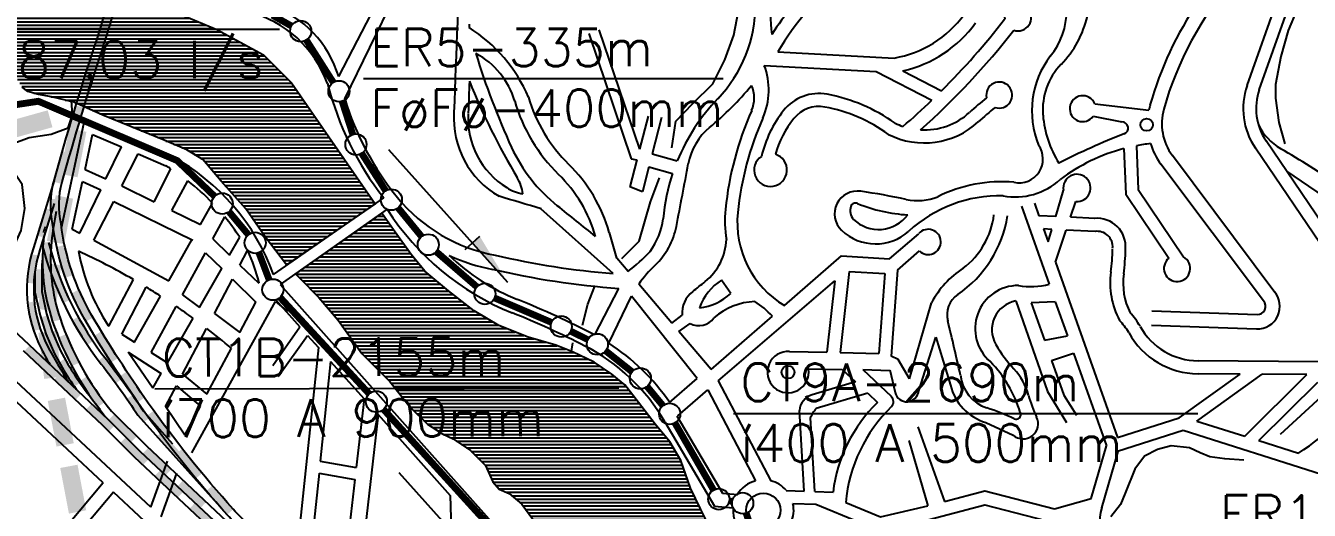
# Model space of a CAD drawing. Extents: x 578289 to 593263, y 7501070 to 7511782.
# Drawn here: x 584377 to 586259, y 7506894 to 7507604 of the extents above; entities that cross this region are included whole.
import ezdxf

# ---------------------------------------------------------------- set-up
doc = ezdxf.new("R2010")
doc.units = 0
doc.header["$LTSCALE"] = 170
doc.header["$MEASUREMENT"] = 0
doc.linetypes.add('HIDDEN', pattern=[0.375, 0.25, -0.125])
doc.layers.get('0').update_dxf_attribs({"linetype": 'CONTINUOUS'})
for name, color, linetype in [('ESTACAO', 5, 'CONTINUOUS'), ('HATCH', 4, 'CONTINUOUS'), ('L-FERREA', 6, 'CONTINUOUS'), ('LIMITE-BACIA', 3, 'CONTINUOUS'), ('LIMITE-PROJETO', 1, 'CONTINUOUS'), ('RIO', 4, 'CONTINUOUS'), ('RUA', 7, 'CONTINUOUS'), ('TEXTO', 5, 'CONTINUOUS')]:
    doc.layers.add(name, color=color, linetype=linetype)
doc.styles.get("Standard").update_dxf_attribs({"font": 'ROMANSBR.SHX'})

# ---------------------------------------------------------------- blocks, each defined once
blk = doc.blocks.new('*X8')
at = {"color": 0}
for p, q in [((583964, 7508255), (583985, 7508255)), ((583972.1, 7508260), (583980.8, 7508260)), ((583939.9, 7508240), (583997.5, 7508240)), ((583948, 7508245), (583993.3, 7508245)), ((583956, 7508250), (583989.2, 7508250)), ((583907.8, 7508220), (584020.4, 7508220)), ((583915.8, 7508225), (584014.7, 7508225)), ((583923.9, 7508230), (584009, 7508230)), ((583931.9, 7508235), (584003.3, 7508235)), ((583875.7, 7508200), (584045, 7508200)), ((583883.7, 7508205), (584038.6, 7508205)), ((583891.8, 7508210), (584032.2, 7508210)), ((583899.8, 7508215), (584026.1, 7508215)), ((583855, 7508185), (583917.1, 7508185)), ((583857.2, 7508180), (583914.9, 7508180)), ((583859.6, 7508190), (584057.9, 7508190)), ((583867.7, 7508195), (584051.5, 7508195)), ((583930.4, 7508185), (584064.3, 7508185)), ((583935.8, 7508180), (584070.8, 7508180)), ((583859.4, 7508175), (583913.3, 7508175)), ((583861.6, 7508170), (583913.3, 7508170)), ((583863.8, 7508165), (583913.3, 7508165)), ((583941.2, 7508175), (584077.2, 7508175)), ((583945.7, 7508170), (584082.5, 7508170)), ((583950.2, 7508165), (584087.9, 7508165)), ((583865.9, 7508160), (583913.7, 7508160)), ((583868, 7508155), (583915, 7508155)), ((583870.1, 7508150), (583916.2, 7508150)), ((583872.1, 7508145), (583918.8, 7508145)), ((583954.7, 7508160), (584093.3, 7508160)), ((583959.2, 7508155), (584098.7, 7508155)), ((583964.2, 7508150), (584104.1, 7508150)), ((583969.6, 7508145), (584109.4, 7508145)), ((583874.2, 7508140), (583922.1, 7508140)), ((583876.3, 7508135), (583924.7, 7508135)), ((583877.8, 7508130), (583926.6, 7508130)), ((583879, 7508125), (583928.5, 7508125)), ((583975.1, 7508140), (584113.6, 7508140)), ((583980, 7508135), (584116.5, 7508135)), ((583984.8, 7508130), (584119.5, 7508130)), ((583989.6, 7508125), (584122.5, 7508125)), ((583880.2, 7508120), (583930.8, 7508120)), ((583881.4, 7508115), (583933.3, 7508115)), ((583882.6, 7508110), (583935.8, 7508110)), ((583883.9, 7508105), (583938.4, 7508105)), ((583994.4, 7508120), (584125.4, 7508120)), ((583999.2, 7508115), (584128.4, 7508115)), ((584004, 7508110), (584131.4, 7508110)), ((584008.8, 7508105), (584134.3, 7508105)), ((583886, 7508100), (583941.2, 7508100)), ((583888.1, 7508095), (583947.5, 7508095)), ((583890.2, 7508090), (583955.2, 7508090)), ((583892, 7508085), (583960.2, 7508085)), ((584013.6, 7508100), (584137.3, 7508100)), ((584018.4, 7508095), (584140.3, 7508095)), ((584023.2, 7508090), (584143.2, 7508090)), ((584028, 7508085), (584146.2, 7508085)), ((583893.6, 7508080), (583964.7, 7508080)), ((583895.2, 7508075), (583967.2, 7508075)), ((583896.8, 7508070), (583970.4, 7508070)), ((584032.8, 7508080), (584149.2, 7508080)), ((584037.7, 7508075), (584152.1, 7508075)), ((584042.5, 7508070), (584155.1, 7508070)), ((583898.4, 7508065), (583975, 7508065)), ((583900.1, 7508060), (583979.5, 7508060)), ((583901.7, 7508055), (583991.8, 7508055)), ((583903.3, 7508050), (584036.2, 7508050)), ((584048.6, 7508065), (584158.1, 7508065)), ((584055, 7508060), (584161.1, 7508060)), ((584061.5, 7508055), (584164, 7508055)), ((584068, 7508050), (584167, 7508050)), ((583904.5, 7508045), (584040.8, 7508045)), ((583905.5, 7508040), (584042.1, 7508040)), ((583906.5, 7508035), (584042.8, 7508035)), ((583907.5, 7508030), (584042.8, 7508030)), ((584074.4, 7508045), (584169.9, 7508045)), ((584080.9, 7508040), (584172.5, 7508040)), ((584087.4, 7508035), (584175, 7508035)), ((584093.8, 7508030), (584177.6, 7508030)), ((583908.5, 7508025), (584042.8, 7508025)), ((583909.5, 7508020), (584042.8, 7508020)), ((583910.5, 7508015), (584043.8, 7508015)), ((583911.5, 7508010), (584045.1, 7508010)), ((584097.4, 7508025), (584180.1, 7508025)), ((584101, 7508020), (584182.7, 7508020)), ((584104.6, 7508015), (584185.2, 7508015)), ((584106.4, 7508010), (584187.8, 7508010)), ((583912.9, 7508005), (584046.4, 7508005)), ((583914.4, 7508000), (584048.9, 7508000)), ((583915.9, 7507995), (584054.4, 7507995)), ((584106.9, 7508005), (584190.3, 7508005)), ((584107.3, 7508000), (584192.9, 7508000)), ((584107.7, 7507995), (584195.4, 7507995)), ((583917.4, 7507990), (584059.3, 7507990)), ((583918.9, 7507985), (584061.3, 7507985)), ((583920.5, 7507980), (584063.3, 7507980)), ((583922, 7507975), (583953.1, 7507975)), ((583971.2, 7507975), (584063.6, 7507975)), ((584108.2, 7507990), (584198, 7507990)), ((584108.6, 7507985), (584200.5, 7507985)), ((584109, 7507980), (584203.1, 7507980)), ((584109.4, 7507975), (584205.6, 7507975)), ((583923.5, 7507970), (583950.5, 7507970)), ((583925, 7507965), (583949, 7507965)), ((583926.5, 7507960), (583948.6, 7507960)), ((583928.3, 7507955), (583948.3, 7507955)), ((583977.2, 7507970), (584063.6, 7507970)), ((583980.9, 7507965), (584063.7, 7507965)), ((583984.6, 7507960), (584064.5, 7507960)), ((583988.3, 7507955), (584065.3, 7507955)), ((584109.9, 7507970), (584208.2, 7507970)), ((584110.3, 7507965), (584210.7, 7507965)), ((584110.7, 7507960), (584213.3, 7507960)), ((584111.9, 7507955), (584215.8, 7507955)), ((583930.7, 7507950), (583948, 7507950)), ((583933.2, 7507945), (583948.9, 7507945)), ((583935.6, 7507940), (583949.9, 7507940)), ((583938.1, 7507935), (583951.2, 7507935)), ((583992, 7507950), (584066.2, 7507950)), ((583995.7, 7507945), (584067, 7507945)), ((583999.4, 7507940), (584067.9, 7507940)), ((584003.1, 7507935), (584068.7, 7507935)), ((584113.3, 7507950), (584218.4, 7507950)), ((584114.8, 7507945), (584220.9, 7507945)), ((584116.2, 7507940), (584223.5, 7507940)), ((584117.7, 7507935), (584226, 7507935)), ((583940.5, 7507930), (583952.8, 7507930)), ((583942.9, 7507925), (583954.5, 7507925)), ((583945.5, 7507920), (583956.3, 7507920)), ((584006.8, 7507930), (584069.5, 7507930)), ((584010.5, 7507925), (584070.4, 7507925)), ((584014.2, 7507920), (584073.3, 7507920)), ((584119.2, 7507930), (584226.9, 7507930)), ((584120.6, 7507925), (584227.5, 7507925)), ((584122.1, 7507920), (584228.2, 7507920)), ((583948.1, 7507915), (583959.2, 7507915)), ((583950.7, 7507910), (583962.1, 7507910)), ((583953.4, 7507905), (583965, 7507905)), ((583956, 7507900), (583967.9, 7507900)), ((584017.9, 7507915), (584078.3, 7507915)), ((584021.5, 7507910), (584083.3, 7507910)), ((584024.6, 7507905), (584088.3, 7507905)), ((584027.5, 7507900), (584093.3, 7507900)), ((584123.5, 7507915), (584228.9, 7507915)), ((584125, 7507910), (584229.5, 7507910)), ((584126.5, 7507905), (584230.2, 7507905)), ((584127.9, 7507900), (584230.5, 7507900)), ((583958.6, 7507895), (583971.9, 7507895)), ((583961.2, 7507890), (583976.5, 7507890)), ((583964.3, 7507885), (583981, 7507885)), ((583967.8, 7507880), (583985.6, 7507880)), ((584030.5, 7507895), (584098.3, 7507895)), ((584033.4, 7507890), (584103.3, 7507890)), ((584035.9, 7507885), (584108.3, 7507885)), ((584038.4, 7507880), (584111.8, 7507880)), ((584129.4, 7507895), (584228.8, 7507895)), ((584130.8, 7507890), (584227.1, 7507890)), ((584132.3, 7507885), (584226.6, 7507885)), ((584133.8, 7507880), (584228.3, 7507880)), ((583971.2, 7507875), (583990.1, 7507875)), ((583974.7, 7507870), (583994.2, 7507870)), ((583978.1, 7507865), (583998.1, 7507865)), ((583981.6, 7507860), (584002, 7507860)), ((584040.9, 7507875), (584113.8, 7507875)), ((584043.4, 7507870), (584115.8, 7507870)), ((584045.9, 7507865), (584117.7, 7507865)), ((584051.2, 7507860), (584119.7, 7507860)), ((584135.2, 7507875), (584229.9, 7507875)), ((584136.7, 7507870), (584231.6, 7507870)), ((584138.1, 7507865), (584233.3, 7507865)), ((584140.3, 7507860), (584235.1, 7507860)), ((583985.1, 7507855), (584005.9, 7507855)), ((583988.5, 7507850), (584009.7, 7507850)), ((583992.4, 7507845), (584013.6, 7507845)), ((584057, 7507855), (584121.7, 7507855)), ((584062.7, 7507850), (584125.8, 7507850)), ((584067.1, 7507845), (584130.3, 7507845)), ((584143.6, 7507855), (584239.6, 7507855)), ((584146.8, 7507850), (584244.1, 7507850)), ((584149.4, 7507845), (584248.6, 7507845)), ((583997, 7507840), (584017.5, 7507840)), ((584001.5, 7507835), (584022, 7507835)), ((584006.1, 7507830), (584027.2, 7507830)), ((584010.6, 7507825), (584032.5, 7507825)), ((584070.8, 7507840), (584134.8, 7507840)), ((584074.4, 7507835), (584257.6, 7507835)), ((584078, 7507830), (584262.1, 7507830)), ((584081.3, 7507825), (584266.6, 7507825)), ((584148.4, 7507840), (584253.1, 7507840)), ((584015.2, 7507820), (584037.8, 7507820)), ((584019.7, 7507815), (584043, 7507815)), ((584024.9, 7507810), (584047.5, 7507810)), ((584030.8, 7507805), (584051.9, 7507805)), ((584084.6, 7507820), (584271.1, 7507820)), ((584087.9, 7507815), (584275.6, 7507815)), ((584091.1, 7507810), (584280.1, 7507810)), ((584094.4, 7507805), (584284.9, 7507805)), ((584036.7, 7507800), (584056.3, 7507800)), ((584042.6, 7507795), (584061, 7507795)), ((584048.6, 7507790), (584065.7, 7507790)), ((584054.5, 7507785), (584070.3, 7507785)), ((584097.7, 7507800), (584292.2, 7507800)), ((584100.6, 7507795), (584299.4, 7507795)), ((584103.1, 7507790), (584306.7, 7507790)), ((584105.6, 7507785), (584314, 7507785)), ((584060.4, 7507780), (584077, 7507780)), ((584066.4, 7507775), (584085.9, 7507775)), ((584072.4, 7507770), (584096, 7507770)), ((584078.4, 7507765), (584108.2, 7507765)), ((584108.1, 7507780), (584321.2, 7507780)), ((584110.6, 7507775), (584331.1, 7507775)), ((584113.1, 7507770), (584344.9, 7507770)), ((584115.6, 7507765), (584357.3, 7507765)), ((584084.4, 7507760), (584361.2, 7507760)), ((584090.4, 7507755), (584365, 7507755)), ((584096.4, 7507750), (584368.9, 7507750)), ((584102.4, 7507745), (584372.7, 7507745)), ((584108.4, 7507740), (584376.6, 7507740)), ((584115.8, 7507735), (584380.4, 7507735)), ((584123.8, 7507730), (584386.1, 7507730)), ((584131.9, 7507725), (584393.6, 7507725)), ((584139.9, 7507720), (584401.1, 7507720)), ((584148, 7507715), (584408.6, 7507715)), ((584156, 7507710), (584416.1, 7507710)), ((584164, 7507705), (584423.6, 7507705)), ((584170.9, 7507700), (584431.1, 7507700)), ((584176.2, 7507695), (584439, 7507695)), ((584181.4, 7507690), (584452.1, 7507690)), ((584186.7, 7507685), (584465.2, 7507685)), ((584191.9, 7507680), (584478.3, 7507680)), ((584197.2, 7507675), (584491.4, 7507675)), ((584202.4, 7507670), (584504.6, 7507670)), ((584207.7, 7507665), (584517.7, 7507665)), ((584212.9, 7507660), (584530.8, 7507660)), ((584218.2, 7507655), (584543.9, 7507655)), ((584223.5, 7507650), (584551.9, 7507650)), ((584228.7, 7507645), (584559.3, 7507645)), ((584234, 7507640), (584566.6, 7507640)), ((584239.2, 7507635), (584573.9, 7507635)), ((584244.5, 7507630), (584582, 7507630)), ((584249.7, 7507625), (584593.8, 7507625)), ((584256.4, 7507620), (584605.7, 7507620)), ((584263.4, 7507615), (584617.5, 7507615)), ((584270.4, 7507610), (584629.3, 7507610)), ((584277.3, 7507605), (584641.2, 7507605)), ((584284.3, 7507600), (584653, 7507600)), ((584291.2, 7507595), (584663.1, 7507595)), ((584298.2, 7507590), (584672.4, 7507590)), ((584306, 7507585), (584681.7, 7507585)), ((584314.3, 7507580), (584690.9, 7507580)), ((584322.7, 7507575), (584700.2, 7507575)), ((584331, 7507570), (584709.5, 7507570)), ((584336.6, 7507565), (584718.7, 7507565)), ((584341.6, 7507560), (584726.8, 7507560)), ((584346.6, 7507555), (584731.8, 7507555)), ((584349.6, 7507550), (584736.8, 7507550)), ((584352.6, 7507545), (584741.8, 7507545)), ((584355.6, 7507540), (584746.8, 7507540)), ((584358.6, 7507535), (584751.8, 7507535)), ((584361.7, 7507530), (584756.8, 7507530)), ((584364.9, 7507525), (584761.8, 7507525)), ((584368, 7507520), (584766.6, 7507520)), ((584371.2, 7507515), (584770.1, 7507515)), ((584376.9, 7507510), (584773.6, 7507510)), ((584388.9, 7507505), (584777, 7507505)), ((584413.6, 7507500), (584780.5, 7507500)), ((584434.8, 7507495), (584784, 7507495)), ((584452, 7507490), (584787.4, 7507490)), ((584463.2, 7507485), (584790.9, 7507485)), ((584474.5, 7507480), (584794.3, 7507480)), ((584485.7, 7507475), (584797.8, 7507475)), ((584497.5, 7507470), (584801.3, 7507470)), ((584509.7, 7507465), (584804.7, 7507465)), ((584521.8, 7507460), (584808.2, 7507460)), ((584533.9, 7507455), (584811.7, 7507455)), ((584546.1, 7507450), (584815.1, 7507450)), ((584558.2, 7507445), (584818.6, 7507445)), ((584570.3, 7507440), (584822.1, 7507440)), ((584582.4, 7507435), (584825.5, 7507435)), ((584594, 7507430), (584829, 7507430)), ((584605.7, 7507425), (584832.5, 7507425)), ((584616.1, 7507420), (584835.9, 7507420)), ((584624.4, 7507415), (584839.4, 7507415)), ((584632.8, 7507410), (584842.9, 7507410)), ((584638.8, 7507405), (584846.3, 7507405)), ((584643.1, 7507400), (584849.8, 7507400)), ((584647.3, 7507395), (584853.3, 7507395)), ((584651.6, 7507390), (584856.7, 7507390)), ((584655.9, 7507385), (584860.2, 7507385)), ((584660.1, 7507380), (584863.7, 7507380)), ((584664.4, 7507375), (584867.1, 7507375)), ((584668.8, 7507370), (584870.6, 7507370)), ((584673.3, 7507365), (584874.1, 7507365)), ((584677.7, 7507360), (584877.5, 7507360)), ((584682.1, 7507355), (584881, 7507355)), ((584686.5, 7507350), (584884.5, 7507350)), ((584691, 7507345), (584887.9, 7507345)), ((584695.4, 7507340), (584884.9, 7507340)), ((584699.7, 7507335), (584877.6, 7507335)), ((584703.2, 7507330), (584870.4, 7507330)), ((584706.7, 7507325), (584863.1, 7507325)), ((584710.1, 7507320), (584855.8, 7507320)), ((584713.6, 7507315), (584848.6, 7507315)), ((584878.1, 7507315), (584908.7, 7507315)), ((584885.2, 7507320), (584905.3, 7507320)), ((584892.2, 7507325), (584901.8, 7507325)), ((584717.1, 7507310), (584841.3, 7507310)), ((584720.5, 7507305), (584834.1, 7507305)), ((584724, 7507300), (584826.8, 7507300)), ((584727.5, 7507295), (584819.6, 7507295)), ((584849.7, 7507295), (584922.8, 7507295)), ((584856.8, 7507300), (584919.2, 7507300)), ((584863.9, 7507305), (584915.7, 7507305)), ((584871, 7507310), (584912.2, 7507310)), ((584731.3, 7507290), (584812.3, 7507290)), ((584735.1, 7507285), (584805, 7507285)), ((584739, 7507280), (584797.8, 7507280)), ((584828.5, 7507280), (584933.7, 7507280)), ((584835.5, 7507285), (584930.1, 7507285)), ((584842.6, 7507290), (584926.5, 7507290)), ((584742.8, 7507275), (584790.5, 7507275)), ((584746.7, 7507270), (584783.3, 7507270)), ((584750.5, 7507265), (584776, 7507265)), ((584754.3, 7507260), (584768.8, 7507260)), ((584800.1, 7507260), (584949, 7507260)), ((584807.2, 7507265), (584944.8, 7507265)), ((584814.3, 7507270), (584940.9, 7507270)), ((584821.4, 7507275), (584937.3, 7507275)), ((584758.2, 7507255), (584761.5, 7507255)), ((584772.9, 7507240), (584967, 7507240)), ((584778.8, 7507245), (584961.3, 7507245)), ((584785.9, 7507250), (584957.2, 7507250)), ((584793, 7507255), (584953.1, 7507255)), ((584777.9, 7507235), (584973, 7507235)), ((584782.7, 7507230), (584979, 7507230)), ((584787.6, 7507225), (584985, 7507225)), ((584792.5, 7507220), (584991, 7507220)), ((584797.3, 7507215), (584997, 7507215)), ((584802.2, 7507210), (585003.5, 7507210)), ((584807, 7507205), (585010, 7507205)), ((584811.3, 7507200), (585016.5, 7507200)), ((584815.6, 7507195), (585023, 7507195)), ((584819.9, 7507190), (585029.5, 7507190)), ((584824.2, 7507185), (585036.5, 7507185)), ((584828.5, 7507180), (585044.9, 7507180)), ((584832.8, 7507175), (585053.2, 7507175)), ((584836.7, 7507170), (585061.5, 7507170)), ((584840.2, 7507165), (585069.9, 7507165)), ((584843.8, 7507160), (585082.1, 7507160)), ((584847.3, 7507155), (585094.6, 7507155)), ((584850.9, 7507150), (585107.1, 7507150)), ((584854.4, 7507145), (585122.1, 7507145)), ((584858, 7507140), (585139.6, 7507140)), ((584861.5, 7507135), (585156.1, 7507135)), ((584865.1, 7507130), (585168.3, 7507130)), ((584868.6, 7507125), (585180.2, 7507125)), ((584873.3, 7507120), (585190.7, 7507120)), ((584878.3, 7507115), (585201.2, 7507115)), ((584883.3, 7507110), (585211.3, 7507110)), ((584888.3, 7507105), (585218.8, 7507105)), ((584893.3, 7507100), (585226.3, 7507100)), ((584898.3, 7507095), (585233.8, 7507095)), ((584903.3, 7507090), (585240.2, 7507090)), ((584908.3, 7507085), (585246.1, 7507085)), ((584912.7, 7507080), (585252, 7507080)), ((584916.7, 7507075), (585257, 7507075)), ((584920.6, 7507070), (585260.8, 7507070)), ((584924.6, 7507065), (585264.7, 7507065)), ((584928.6, 7507060), (585268.6, 7507060)), ((584932.5, 7507055), (585272.5, 7507055)), ((584936.5, 7507050), (585276.4, 7507050)), ((584940.4, 7507045), (585280.3, 7507045)), ((584945.4, 7507040), (585284.1, 7507040)), ((584950.4, 7507035), (585288, 7507035)), ((584955.4, 7507030), (585291.9, 7507030)), ((584960.4, 7507025), (585295.7, 7507025)), ((584965.4, 7507020), (585299.6, 7507020)), ((584973.1, 7507015), (585303.8, 7507015)), ((584980.9, 7507010), (585307.9, 7507010)), ((584989, 7507005), (585312.1, 7507005)), ((585000.2, 7507000), (585316.3, 7507000)), ((585008.6, 7506995), (585320.4, 7506995)), ((585015.9, 7506990), (585323.6, 7506990)), ((585023.1, 7506985), (585326.5, 7506985)), ((585029.9, 7506980), (585329.4, 7506980)), ((585034.9, 7506975), (585332.3, 7506975)), ((585039.9, 7506970), (585335.2, 7506970)), ((585044.9, 7506965), (585337.8, 7506965)), ((585049.9, 7506960), (585339.6, 7506960)), ((585052.7, 7506955), (585341.4, 7506955)), ((585055, 7506950), (585343.1, 7506950)), ((585057.4, 7506945), (585344.9, 7506945)), ((585059.7, 7506940), (585346.7, 7506940)), ((585062.2, 7506935), (585348.5, 7506935)), ((585066.5, 7506930), (585350.3, 7506930)), ((585070.8, 7506925), (585352.2, 7506925)), ((585081.4, 7506920), (585354.6, 7506920)), ((585089.3, 7506915), (585357, 7506915)), ((585095.3, 7506910), (585359.4, 7506910)), ((585101.3, 7506905), (585361.7, 7506905)), ((585106.1, 7506900), (585364.1, 7506900)), ((585109.7, 7506895), (585366.5, 7506895)), ((585113.2, 7506890), (585369.1, 7506890)), ((585116.8, 7506885), (585371.7, 7506885)), ((585120.4, 7506880), (585374.3, 7506880)), ((585124.3, 7506875), (585376.8, 7506875)), ((585128.2, 7506870), (585379.5, 7506870)), ((585132.1, 7506865), (585382.7, 7506865)), ((585136, 7506860), (585385.8, 7506860)), ((585140.3, 7506855), (585389, 7506855)), ((585146.7, 7506850), (585393.9, 7506850)), ((585153.3, 7506845), (585398.9, 7506845)), ((585161.7, 7506840), (585403.9, 7506840)), ((585170, 7506835), (585412.8, 7506835)), ((585178.4, 7506830), (585422.8, 7506830)), ((585186.7, 7506825), (585428.9, 7506825)), ((585194, 7506820), (585427.9, 7506820)), ((585198.5, 7506815), (585427, 7506815)), ((585203, 7506810), (585426, 7506810)), ((585207.6, 7506805), (585425.1, 7506805)), ((585212.1, 7506800), (585424.1, 7506800)), ((585216.6, 7506795), (585423.2, 7506795)), ((585220.7, 7506790), (585422.2, 7506790)), ((585224.5, 7506785), (585421.3, 7506785)), ((585228.2, 7506780), (585420.3, 7506780)), ((585232, 7506775), (585419.4, 7506775)), ((585235.7, 7506770), (585418.4, 7506770)), ((585239.5, 7506765), (585417.4, 7506765)), ((585243.2, 7506760), (585416.5, 7506760)), ((585247, 7506755), (585415.5, 7506755)), ((585250.7, 7506750), (585414.6, 7506750)), ((585254.5, 7506745), (585413.6, 7506745)), ((585258.2, 7506740), (585412.7, 7506740)), ((585261.8, 7506735), (585411.7, 7506735)), ((585265.5, 7506730), (585410.8, 7506730)), ((585269.2, 7506725), (585409.8, 7506725)), ((585272.9, 7506720), (585408.9, 7506720)), ((585276.6, 7506715), (585407.9, 7506715)), ((585280.2, 7506710), (585407, 7506710)), ((585283.9, 7506705), (585406, 7506705)), ((585287.6, 7506700), (585405, 7506700)), ((585291.3, 7506695), (585404.1, 7506695)), ((585294.9, 7506690), (585403.1, 7506690)), ((585298.6, 7506685), (585402.2, 7506685)), ((585302.3, 7506680), (585401.2, 7506680)), ((585306, 7506675), (585400.3, 7506675)), ((585309.8, 7506670), (585399.3, 7506670)), ((585313.6, 7506665), (585398.4, 7506665)), ((585317.4, 7506660), (585397.4, 7506660)), ((585321.1, 7506655), (585396.5, 7506655)), ((585324.9, 7506650), (585395.5, 7506650)), ((585328.7, 7506645), (585394.6, 7506645)), ((585332.5, 7506640), (585393.6, 7506640)), ((585336.3, 7506635), (585392.6, 7506635)), ((585340.1, 7506630), (585391.7, 7506630)), ((585343.9, 7506625), (585390.7, 7506625)), ((585347.8, 7506620), (585389.8, 7506620)), ((585351.7, 7506615), (585388.8, 7506615)), ((585355.6, 7506610), (585387.9, 7506610)), ((585359.5, 7506605), (585386.9, 7506605)), ((585363.4, 7506600), (585386, 7506600)), ((585367.2, 7506595), (585385, 7506595)), ((585371.1, 7506590), (585384.1, 7506590)), ((585376.7, 7506585), (585383.1, 7506585))]:
    blk.add_line(p, q, dxfattribs=at)
blk = doc.blocks.new('C')
at = {"layer": 'LIMITE-BACIA'}
blk.add_solid([(-33.9, -12.9), (-34, 12.9), (34.2, -12.6), (34, 13.2)], dxfattribs=at)
blk = doc.blocks.new('E')
at = {"layer": 'L-FERREA'}
blk.add_solid([(-22.9, -6), (-22.9, 6), (23.4, -6), (23.4, 6)], dxfattribs=at)
blk = doc.blocks.new('E2')
at = {"layer": 'L-FERREA'}
blk.add_solid([(-21, 5), (-21, -5), (21, 5), (21, -5)], dxfattribs=at)

msp = doc.modelspace()

# ---------------------------------------------------------------- linework, layer by layer
at = {"layer": 'ESTACAO'}
for p, q in [((584908.8, 7507422.4), (585083.1, 7507228)), ((585020.9, 7507276), (585042.6, 7507295.3)), ((584923.9, 7506949.1), (585066.9, 7506789.6))]:
    msp.add_line(p, q, dxfattribs=at)
at = {"layer": 'ESTACAO', "const_width": 10}
for points in [[(584738.5, 7507619.4), (584766.5, 7507603.6)], [(584788.3, 7507582.9), (584827.7, 7507521.1)], [(584840.7, 7507493.2), (584856.3, 7507444.8)], [(584869.4, 7507416.9), (584904.6, 7507362.1)], [(584674.9, 7507331.4), (584703.2, 7507297.7)], [(584922.8, 7507337), (584957.2, 7507295)], [(584718.7, 7507271.3), (584733.7, 7507231.6)], [(584978.7, 7507272.8), (585038.3, 7507221.2)], [(584749.8, 7507205.7), (584880.4, 7507064.4)], [(585064.3, 7507204.9), (585147.7, 7507169.1)], [(585176, 7507156.2), (585201, 7507143.8)], [(585227.2, 7507127.3), (585265.8, 7507096.7)], [(585287.9, 7507075), (585311.1, 7507047)], [(584901.5, 7507041.5), (585107.6, 7506815)], [(585328.8, 7507021.5), (585385.2, 7506923.5)], [(585408.3, 7506907.4), (585412.7, 7506906.6)], [(585433.1, 7506889.3), (585438.9, 7506872.7)]]:
    msp.add_lwpolyline(points, dxfattribs=at)
at = {"layer": 'ESTACAO', "linetype": 'HIDDEN', "const_width": 10}
msp.add_lwpolyline([(584304.7, 7507479.5), (584395.4, 7507493.3), (584598.8, 7507406.4), (584653.7, 7507354)], dxfattribs=at)
at = {"layer": 'ESTACAO'}
for centre in [(584780, 7507596), (584836, 7507508), (584861, 7507430), (584664.9, 7507343.3), (584913, 7507349), (584713.2, 7507285.8), (584967, 7507283), (584739.2, 7507217.1), (585050, 7507211), (585162, 7507163), (585215, 7507137), (585278, 7507087), (584891, 7507053), (585321, 7507035), (585393, 7506910), (585428, 7506904)]:
    msp.add_circle(centre, 15.5, dxfattribs=at)
msp.add_solid([(585042.6, 7507295.3), (585031.7, 7507285.7), (585083.1, 7507228)], dxfattribs=at)
at = {"layer": 'L-FERREA'}
for points in [[(586405.8, 7506015, -0.159905), (586245.7, 7506052.7, 0.093306), (586058.4, 7506123.6, -0.104744), (585842.8, 7506188.6, -0.03231), (585761.1, 7506240.6), (585589.8, 7506365.7, 0.082373), (585330.1, 7506513.8, 0.017989), (585065.8, 7506589, -0.151389), (584893.6, 7506671.5, -0.019141), (584849.1, 7506715.9, 0.022767), (584722.6, 7506840.5, -0.044512), (584672.3, 7506887.1, -0.02994), (584546.7, 7507044, -0.021784), (584463.5, 7507173.2, -0.101201), (584416.8, 7507311.4, -0.120825), (584418.8, 7507378.4, -0.01167), (584477.8, 7507573.6, 0.01699), (584510.8, 7507687.3, 0.070618)], [(586404.7, 7506027, -0.159905), (586251.9, 7506062.9, 0.09356), (586060, 7506135.5, -0.105002), (585848.5, 7506199.2, -0.03231), (585768.2, 7506250.3), (585597.1, 7506375.3, 0.082355), (585334, 7506525.2, 0.018042), (585068.1, 7506600.8, -0.151856), (584901.7, 7506680.3, -0.019141), (584857.9, 7506724.1, 0.022824), (584730.3, 7506849.7, -0.044808), (584681.2, 7506895.1, -0.02994), (584556.5, 7507050.9, -0.021784), (584473.9, 7507179.3, -0.101578), (584428.6, 7507313.4, -0.121832), (584430.3, 7507375.2, -0.01167), (584489.2, 7507569.9, 0.01699), (584522.4, 7507684.3, 0.070618)], [(587945.8, 7506955), (587350.3, 7506631.1), (587252, 7506578.3, 0.016923), (587173.2, 7506532.5, 0.054479), (586991.8, 7506371.4, -0.033655), (586830, 7506215.2, -0.103845), (586558.5, 7506016.2, -0.137415), (586284.7, 7505965.8, -0.11942), (586052.4, 7506032.3, -0.022735), (585969.1, 7506084.8), (585888.7, 7506142.3), (585753, 7506227.5, 0.00194), (585595.3, 7506343.1), (585517.7, 7506400.8, 0.11016), (585228.9, 7506523.4, -0.009082), (585112.2, 7506547.1, -0.118352), (584874.7, 7506663, -0.062192), (584844.9, 7506694.6), (584730.6, 7506805.2), (584544.8, 7506979.9), (584497.8, 7507027), (584381.9, 7507136), (583863, 7507621.9)], [(584418.5, 7507377.2), (584388.2, 7507278.4, 0.202419), (584399.9, 7507129.9, 0.010656), (584412.1, 7507107.7, 0.03863)], [(584418.5, 7507343.2), (584397.7, 7507275.3, 0.202588), (584408.8, 7507134.5, 0.026346), (584440, 7507081.4, 0.03863)], [(584421.4, 7507331.7, 0.022465), (584414.7, 7507287.5, 0.107661), (584427.2, 7507175.4, 0.090028), (584502.5, 7507039.2), (584553.2, 7506988.6), (584738.9, 7506813.9), (584854, 7506702.5, 0.063727), (584882.4, 7506672.3, 0.118352), (585114.8, 7506558.9, 0.009082), (585231.1, 7506535.2, -0.110225), (585524.9, 7506410.5), (585602.5, 7506352.8, -0.00194), (585760.2, 7506237.1), (585820.1, 7506199.8), (585863.6, 7506175.4), (585928, 7506148.2), (585973.9, 7506133.8), (586011.8, 7506127.5), (586047.6, 7506122.9), (586110.4, 7506109.1, -0.117987), (586187, 7506062.3), (586197.2, 7506051.3, -0.003644)], [(584405.4, 7507309.4, 0.010022), (584402.5, 7507301, 0.027531)], [(584400.6, 7507283.8, 0.102947), (584487.6, 7507107.9, -0.02155), (584541.3, 7507032.9), (584666.3, 7506893.6)], [(584403.3, 7507293.6, 0.002411), (584402.8, 7507288.8, 0.107661), (584415.8, 7507171.6, 0.090373), (584493.5, 7507031.2), (584544.8, 7506979.9), (584730.6, 7506805.2), (584844.9, 7506694.6, 0.062192), (584874.7, 7506663, 0.118352), (585112.2, 7506547.1, 0.009082), (585228.9, 7506523.4, -0.110187), (585517.8, 7506400.8), (585595.4, 7506343.1, -0.001946), (585753.5, 7506227.2), (585814, 7506189.5), (585858.3, 7506164.6), (585923.8, 7506136.9), (585971.1, 7506122.1), (586010.1, 7506115.6), (586045.6, 7506111.1), (586107.2, 7506097.5, -0.116837), (586178.4, 7506054), (586188.3, 7506043.2, -0.003123)], [(584410.2, 7507286.3, 0.102947), (584495.5, 7507114, -0.021378), (584549.3, 7507039), (584592, 7506991)], [(584401.3, 7507262.8), (584400.4, 7507253.6), (584400.4, 7507214.5), (584407.4, 7507181.8), (584415.4, 7507156), (584427.9, 7507127.5), (584438.6, 7507107.8, 0.034383), (584485.8, 7507041.9, 0.034383)], [(584390.4, 7507244.2), (584390.4, 7507213.5), (584397.8, 7507179.2), (584406.1, 7507152.5), (584419, 7507123), (584430, 7507102.8, 0.015866), (584451, 7507071.1, 0.034494)], [(587951.4, 7506944.4), (587356, 7506620.5), (587257.6, 7506567.7, 0.016859), (587179.8, 7506522.5, 0.054401), (587000.7, 7506363.4, -0.033531), (586838.4, 7506206.6, -0.103537), (586563.6, 7506005.3, -0.137185), (586283.9, 7505953.8, -0.119275), (586046.4, 7506021.9, -0.022754), (585962.2, 7506075), (585882, 7506132.3), (585746.3, 7506217.6, 0.001946), (585588.2, 7506333.5), (585510.7, 7506391.1, 0.110121), (585226.7, 7506511.6, -0.009082), (585109.6, 7506535.4, -0.118352), (584867.1, 7506653.7, -0.060808), (584835.8, 7506686.7), (584722.3, 7506796.5), (584536.5, 7506971.3), (584489.5, 7507018.4), (584373.7, 7507127.3)]]:
    msp.add_lwpolyline(points, format="xyb", dxfattribs=at)
for points in [[(584413.6, 7507106.3), (584405.4, 7507097.6), (584382.6, 7507135.4), (584374.4, 7507126.6)], [(584458.3, 7507064.4), (584450, 7507055.7), (584426.8, 7507093.9), (584418.6, 7507085.2)], [(584507.2, 7507018.2), (584499, 7507009.4), (584473.7, 7507050.2), (584465.4, 7507041.4)]]:
    msp.add_solid(points, dxfattribs=at)
at = {"layer": 'RIO'}
for points in [[(586226, 7507838), (586243, 7507803), (586262, 7507776), (586275, 7507741), (586276, 7507695), (586254, 7507660), (586228, 7507597), (586217, 7507559), (586209, 7507518), (586209, 7507498), (586214, 7507462), (586223, 7507431)], [(584356.8, 7507765.6), (584382.4, 7507732.5), (584437.9, 7507695.4), (584545.6, 7507654.4), (584580, 7507630.8), (584656.8, 7507598.4), (584725.3, 7507561.4), (584766.3, 7507520.5), (584889.3, 7507343), (584759.3, 7507253.5)], [(585324, 7507425), (585330, 7507464), (585355, 7507490), (585384, 7507519), (585402, 7507554), (585415, 7507590), (585427, 7507652), (585427, 7507671)], [(584759.8, 7507253.1), (584759.3, 7507253.5), (584727.8, 7507294.4), (584699.5, 7507335.4), (584663.3, 7507376.3), (584636.5, 7507407.8), (584612.8, 7507421.9), (584579.8, 7507436.1), (584490, 7507473.1), (584447.4, 7507492), (584414.4, 7507499.9), (584395.5, 7507503), (584379.7, 7507507.7), (584371.8, 7507514)], [(584348.4, 7507214.3), (584348.1, 7507223.6), (584354.6, 7507269), (584370.1, 7507303.9), (584375.3, 7507336.3), (584371.4, 7507371.3), (584355.9, 7507394.6), (584350.7, 7507414), (584357.1, 7507430.9), (584381.8, 7507440), (584414.2, 7507445.1), (584438.8, 7507454.2), (584445.3, 7507473.6), (584444, 7507494.4)], [(585251, 7507263), (585276, 7507288), (585293, 7507346), (585306, 7507381)], [(586287, 7507332), (586304, 7507297), (586316, 7507268), (586322, 7507228), (586324, 7507187), (586317, 7507158), (586308, 7507122), (586285, 7507076), (586276, 7507060), (586216, 7507005)], [(585379.1, 7506870.6), (585366.1, 7506895.8), (585351.7, 7506926.1), (585337.3, 7506966.5), (585321.4, 7506993.8), (585299.8, 7507019.8), (585275.2, 7507051.5), (585255, 7507077.5), (585236.3, 7507093.3), (585210.3, 7507110.6), (585178.6, 7507125.8), (585154, 7507135.9), (585113.6, 7507147.4), (585070.4, 7507164.7), (585034.3, 7507186.3), (584996.8, 7507215.2), (584962.1, 7507244), (584941.9, 7507268.5), (584916, 7507304.6), (584898.7, 7507329.5), (584772.4, 7507240.5), (584778.2, 7507234.6), (584806.6, 7507205.5), (584835, 7507172.4), (584869.6, 7507123.6), (584910.6, 7507082.7), (584940.5, 7507044.9), (584965.7, 7507019.7), (584987.8, 7507005.6), (585003.5, 7506998.5), (585028.7, 7506981.2), (585050.8, 7506959.1), (585061.8, 7506935.5), (585071.2, 7506924.5), (585085.4, 7506918.2), (585104.3, 7506902.5), (585120.1, 7506880.4)], [(585193, 7507165), (585201, 7507196), (585211, 7507222)], [(585177, 7507127), (585179, 7507139)], [(586163, 7506967), (586135, 7506969), (586113, 7506972), (586099, 7506978), (586083, 7506985), (586056, 7506988), (586036, 7506983), (586017, 7506973), (586003, 7506954), (585989, 7506919), (585982, 7506902), (585968, 7506884)]]:
    msp.add_lwpolyline(points, dxfattribs=at)
at = {"layer": 'RUA', "linetype": 'CONTINUOUS'}
for p, q in [((584835.7, 7507529.7), (584925, 7507701)), ((584844.6, 7507497.1), (584940.6, 7507694.1)), ((586167.5, 7507516.5), (586227.9, 7507686.1)), ((586185.4, 7507510.2), (586245.8, 7507679.8)), ((585217.3, 7507597.8), (585276.8, 7507422.9)), ((585202.2, 7507592.7), (585264.7, 7507409)), ((585479.7, 7507565.8), (585650.2, 7507556.7)), ((585459.7, 7507545.9), (585623.9, 7507537.1)), ((585623.9, 7507537.1), (585705.5, 7507495)), ((585663, 7507537.9), (585719.6, 7507508.7)), ((585944.2, 7507489.6), (586023.5, 7507480.5)), ((584429.5, 7507307.6), (584463.6, 7507466.9)), ((584463.6, 7507466.9), (584591.7, 7507412.5)), ((585289.5, 7507471.5), (585276.8, 7507422.9)), ((585308.8, 7507469.6), (585295.3, 7507416.1)), ((585942, 7507471.4), (585984, 7507463)), ((584463.8, 7507393.1), (584474.8, 7507444.5)), ((584474.8, 7507444.5), (584517.2, 7507426.5)), ((584494.5, 7507379.4), (584517.2, 7507426.5)), ((586299.3, 7507282.5), (586195.4, 7507435.3)), ((584517.6, 7507369.2), (584541.7, 7507416.1)), ((584541.7, 7507416.1), (584582.2, 7507398.8)), ((585272.8, 7507407.5), (585262.5, 7507368.1)), ((585264.7, 7507409), (585272.8, 7507407.5)), ((585295.3, 7507416.1), (585332.1, 7507405.9)), ((586208.3, 7507213.1), (586058, 7507413.8)), ((586284.1, 7507271.1), (586179.7, 7507424.6)), ((584463.8, 7507393.1), (584494.5, 7507379.4)), ((584565.3, 7507346), (584589.5, 7507394.3)), ((585290.5, 7507397.2), (585281.2, 7507360.4)), ((585290.5, 7507397.2), (585325.3, 7507387.6)), ((586191.5, 7507200.6), (586041.2, 7507401.2)), ((586306.2, 7507336), (586225.8, 7507390.6)), ((584445.1, 7507305.8), (584460, 7507375.6)), ((584460, 7507375.6), (584486.9, 7507363.6)), ((584590.9, 7507333.4), (584614.5, 7507376.7)), ((584456.2, 7507300.1), (584486.9, 7507363.6)), ((584517.6, 7507369.2), (584565.3, 7507346)), ((584740.3, 7507239.5), (584901.7, 7507351.7)), ((585281.2, 7507360.4), (585262.5, 7507368.1)), ((585886.9, 7507324.3), (585898.3, 7507363)), ((584476.5, 7507289.5), (584505.8, 7507346.5)), ((584505.8, 7507346.5), (584621.7, 7507289.9)), ((584590.9, 7507333.4), (584633.2, 7507312.8)), ((584633.2, 7507312.8), (584650.7, 7507344.1)), ((584906.8, 7507335.3), (584749.8, 7507224.5)), ((585238.1, 7507240.6), (585132.3, 7507335.6)), ((585836.8, 7507339.7), (585877.3, 7507225.3)), ((585855.8, 7507344), (585862.4, 7507325.4)), ((585908.8, 7507323.2), (585916.6, 7507346.4)), ((584651.3, 7507291.7), (584668.8, 7507323.7)), ((585886.9, 7507324.3), (585862.4, 7507325.4)), ((585944.1, 7507321.5), (585908.8, 7507323.2)), ((584445.1, 7507305.8), (584456.2, 7507300.1)), ((585243.5, 7507263.1), (585232.5, 7507301)), ((585643.4, 7507262.1), (585686.1, 7507299.2)), ((585869.3, 7507306.1), (585876, 7507287.2)), ((585881.4, 7507305.5), (585869.3, 7507306.1)), ((585876, 7507287.2), (585881.4, 7507305.5)), ((585886.5, 7507257.6), (585902.4, 7507304.5)), ((585944.7, 7507302.5), (585902.4, 7507304.5)), ((584476.5, 7507289.5), (584586.8, 7507230)), ((584586.8, 7507230), (584620.6, 7507290.4)), ((584651.3, 7507291.7), (584675.6, 7507267.9)), ((584675.6, 7507267.9), (584690.5, 7507293.9)), ((584606.5, 7507209.4), (584640.3, 7507271.3)), ((584640.3, 7507271.3), (584664.1, 7507247.9)), ((584690.9, 7507252.8), (584702.2, 7507274.4)), ((585259.9, 7507243.8), (585243.5, 7507263.1)), ((585489.3, 7507193.7), (585573, 7507266.5)), ((585573, 7507266.5), (585643.4, 7507262.1)), ((585655.2, 7507245.9), (585687.1, 7507273.8)), ((585886.5, 7507257.6), (585977.6, 7507000.3)), ((584631.4, 7507191.2), (584664.1, 7507247.9)), ((584690.9, 7507252.8), (584718.8, 7507226.8)), ((585584.1, 7507243.9), (585570.8, 7507124.9)), ((585584.1, 7507243.9), (585636.3, 7507240.8)), ((585636.3, 7507240.8), (585627.7, 7507123.7)), ((585655.2, 7507245.9), (585645.8, 7507119.4)), ((584560.3, 7506898.1), (584196.2, 7507237.3)), ((584498.9, 7507163.8), (584534.6, 7507232)), ((584517.6, 7507152.1), (584553.5, 7507220.7)), ((584653.5, 7507182), (584680, 7507232.3)), ((584680, 7507232.3), (584714.3, 7507198.6)), ((584749.8, 7507224.5), (585119.1, 7506810.5)), ((585324.1, 7507168.1), (585275.5, 7507225.3)), ((585392.3, 7507083.3), (585563, 7507230.1)), ((585410.7, 7507211.6), (585397, 7507230.9)), ((585563, 7507230.1), (585551.2, 7507125.3)), ((584536.4, 7507140.3), (584574.3, 7507207.8)), ((584606.5, 7507209.4), (584631.4, 7507191.2)), ((584743, 7507202.7), (584778.9, 7507162.4)), ((585211, 7507150.8), (585246.6, 7507218.9)), ((585231.7, 7507138.6), (585265, 7507207.7)), ((585361.2, 7507086.7), (585265, 7507207.7)), ((585828.4, 7507200.6), (585875, 7507067.7)), ((584560.6, 7507125.1), (584597.4, 7507192.6)), ((584620.3, 7506978), (584743, 7507200)), ((584653.5, 7507182), (584690.5, 7507154.2)), ((584690.5, 7507154.2), (584714.3, 7507198.6)), ((584743, 7507200), (584760.7, 7507185)), ((585672.8, 7507086.3), (585704.7, 7507197.9)), ((585886.4, 7507199.5), (585851, 7507197.9)), ((585851, 7507197.9), (585870.4, 7507143.2)), ((585886.4, 7507199.5), (585904.3, 7507149.2)), ((586027.9, 7507185.9), (586182.2, 7507180.6)), ((584497.7, 7507164.6), (584498.9, 7507163.8)), ((584584.6, 7507110), (584622.2, 7507175.1)), ((585324.1, 7507168.1), (585339.1, 7507179.5)), ((585334.5, 7507155.8), (585351, 7507167.6)), ((585381.7, 7507100.1), (585471.6, 7507178.3)), ((586027.2, 7507165), (586181.5, 7507159.6)), ((584517.6, 7507152.1), (584536.4, 7507140.3)), ((584606.8, 7507093.4), (584642.1, 7507160.3)), ((584738.9, 7507106), (584778.9, 7507162.4)), ((584747.1, 7507089.7), (584789.9, 7507150.1)), ((584789.9, 7507150.1), (584805.9, 7507132.2)), ((585381.7, 7507100.1), (585334.5, 7507155.8)), ((585686.1, 7507069), (585711.4, 7507147.4)), ((585711.4, 7507147.4), (585732.7, 7507077)), ((585870.4, 7507143.2), (585904.3, 7507149.2)), ((584527.1, 7507125.5), (584575.4, 7507094)), ((584563.2, 7507072.8), (584527.1, 7507125.5)), ((584560.6, 7507125.1), (584584.6, 7507110)), ((584642.4, 7507064), (584678.3, 7507131.3)), ((584805.9, 7507132.2), (584778.4, 7506867.7)), ((585496.6, 7507126.4), (585551.2, 7507125.3)), ((585570.8, 7507124.9), (585627.7, 7507123.7)), ((584823.9, 7507112), (584808.7, 7506965.6)), ((584823.9, 7507112), (584872.8, 7507057.2)), ((585656.2, 7507114.8), (585645.8, 7507119.4)), ((585672.8, 7507086.3), (585656.2, 7507114.8)), ((585881, 7507113.1), (585913.2, 7507123.8)), ((585881, 7507113.1), (585898.9, 7507062.3)), ((585913.2, 7507123.8), (585961.3, 7506988.2)), ((586272.1, 7507111.5), (586095.7, 7507112.8)), ((584490.6, 7506934), (584315.2, 7507097.4)), ((584563.2, 7507072.8), (584575.4, 7507094)), ((584606.8, 7507093.4), (584642.4, 7507064)), ((585524.4, 7507101), (585574.1, 7507100)), ((585574.1, 7507100), (585593.5, 7507081.8)), ((585604.4, 7507100.2), (585646, 7507060.4)), ((585604.4, 7507100.2), (585643.8, 7507098.5)), ((585643.6, 7507099.6), (585651.5, 7507066.3)), ((586067.8, 7507029.1), (586157.5, 7507093.4)), ((586094, 7507024.5), (586189.7, 7507093.1)), ((586157.5, 7507093.4), (586095.6, 7507093.8)), ((586164.2, 7507002.3), (586255.2, 7507092.6)), ((586255.2, 7507092.6), (586189.7, 7507093.1)), ((584581.7, 7507045.8), (584597.7, 7507076.2)), ((584597.7, 7507076.2), (584632.9, 7507046.3)), ((585320.7, 7507051.9), (585361.2, 7507086.7)), ((585332.9, 7507032.2), (585377, 7507070.2)), ((585377, 7507070.2), (585446.9, 7506936.8)), ((585392.3, 7507083.3), (585469.1, 7506936.9)), ((585593.5, 7507081.8), (585529.9, 7507063)), ((586184.6, 7506995.8), (586271.1, 7507081.5)), ((584872.8, 7507057.2), (584861.3, 7506956.4)), ((585611.3, 7507065.2), (585535.9, 7507042.9)), ((585611.3, 7507065.2), (585625.5, 7507051.8)), ((585875, 7507067.7), (585902.9, 7507022.5)), ((585898.9, 7507062.3), (585917.5, 7507033.1)), ((584610.3, 7507003.9), (584581.7, 7507045.8)), ((584610.3, 7507003.9), (584632.9, 7507046.3)), ((584893.6, 7507033.9), (584872.7, 7506850.5)), ((584893.6, 7507033.9), (584999.2, 7506915.5)), ((585331.4, 7507032.2), (585398.3, 7506918.6)), ((585518.3, 7506921.9), (585511.2, 7507039.9)), ((585313.8, 7507023.5), (585386.7, 7506899.7)), ((585533.7, 7506921.3), (585527.2, 7507029)), ((585684.8, 7507015.8), (585724.1, 7506906.7)), ((585784.5, 7507022.5), (585824.4, 7507003.9)), ((585977.6, 7507000.3), (586067.8, 7507029.1)), ((586094, 7507024.5), (586164.2, 7507002.3)), ((585671.5, 7506995.9), (585699.4, 7506900.2)), ((585977.8, 7506980.4), (586073.6, 7507011)), ((586073.6, 7507011), (586276.6, 7506946.7)), ((586184.6, 7506995.8), (586242.8, 7506977.4)), ((585938.8, 7506910.8), (585961.3, 7506988.2)), ((585954.8, 7506897.5), (585978.7, 7506979.9)), ((584560.3, 7506898.1), (584584.9, 7506965.8)), ((584808.7, 7506965.6), (584861.3, 7506956.4)), ((584575.3, 7506884.1), (584598.5, 7506948)), ((584806.9, 7506948.2), (584798.3, 7506865.6)), ((584806.9, 7506948.2), (584859.3, 7506939)), ((584859.3, 7506939), (584840.2, 7506770.7)), ((584490.6, 7506934), (584395.2, 7506820.7)), ((584505.3, 7506920.3), (584410.5, 7506807.8)), ((584791.7, 7506653.5), (584505.3, 7506920.3)), ((585398.3, 7506918.6), (585420.2, 7506916.6)), ((585491.9, 7506922.9), (585518.3, 7506921.9)), ((585533.7, 7506921.3), (585560.5, 7506920.3)), ((584999.2, 7506915.5), (585003.2, 7506788.4)), ((585386.7, 7506899.7), (585414, 7506897.2)), ((585501.7, 7506903.7), (585535.3, 7506902.4)), ((585535.3, 7506902.4), (585599.2, 7506876.4)), ((585579.2, 7506905.1), (585630.3, 7506884.3)), ((585885.3, 7506895.9), (585938.8, 7506910.8))]:
    msp.add_line(p, q, dxfattribs=at)
for points in [[(586005.2, 7507428.2), (586008, 7507364), (586074.4, 7507265)], [(585987, 7507424), (585989.9, 7507357.2), (586052.9, 7507263.2)], [(585724.1, 7506906.7), (585783.2, 7506922.2), (585885.3, 7506895.9)], [(585630.3, 7506884.3), (585699.4, 7506900.2)], [(585675.6, 7506873.2), (585783.2, 7506901.5), (585917.5, 7506867), (585976, 7506804.5), (585984, 7506791.2), (585992, 7506771.3), (585996, 7506754), (586009.3, 7506728.7), (586022.6, 7506707.5), (586034.6, 7506691.5), (586082.4, 7506643.7), (586121, 7506530.7), (586121, 7506506.6)]]:
    msp.add_lwpolyline(points, dxfattribs=at)
for centre, radius in [((586020.3, 7507458.9), 9.11), ((585494.5, 7507096.2), 9.4), ((585458.3, 7506893.8), 25)]:
    msp.add_circle(centre, radius, dxfattribs=at)
for centre, radius, start, end in [((608801.3, 7506613.3), 23812.3, 177.28685, 177.92147), ((585799.4, 7507380), 369.8, 105.0301, 149.8267), ((585799.2, 7507625.7), 103.7, 320.2554, 40.8799), ((586527.7, 7507344.6), 501.5, 139.3146, 164.106), ((585636.6, 7507614.5), 167.6, 167.018, 187.968), ((584681.8, 7507482.4), 161, 17.0588, 70.1847), ((585248.4, 7507634.3), 198.2, 316.2016, 0.4313), ((585831.6, 7507616.1), 19.6, 251.5944, 186.5219), ((586527.7, 7507344.6), 522.5, 145.7645, 164.106), ((584662.9, 7507463.2), 166.1, 19.7319, 75.7257), ((585799.4, 7507380), 390.8, 139.8216, 147.2667), ((585622, 7507716.1), 161.9, 280.0384, 323.8043), ((585785.7, 7507653), 151.9, 315.9718, 346.6237), ((608797.6, 7506612.4), 23791.3, 177.6054, 177.61773), ((584905.3, 7507409.4), 227.2, 23.3329, 57.6553), ((585622, 7507716.1), 182.9, 282.9516, 323.8043), ((584996.3, 7508236.3), 1046.6, 311.4196, 322.3867), ((584981.7, 7508250.9), 1046.6, 314.833, 322.5075), ((586069.2, 7507877.1), 1079, 196.9044, 204.7346), ((584983.2, 7507461.4), 115.1, 16.1894, 62.2623), ((585985.3, 7507479), 133.3, 142.9041, 201.9732), ((585364.7, 7507509.8), 101.6, 336.1316, 20.7993), ((585963.8, 7507480.9), 95.8, 135.9718, 184.6964), ((608801.3, 7506613.3), 23791.3, 177.80897, 177.92147), ((585940, 7507887.1), 982.7, 201.7537, 210.9655), ((585804.2, 7507502.4), 19.1, 251.6431, 191.9649), ((585257.9, 7507630.9), 452.6, 194.2764, 218.0948), ((585068.7, 7507827.5), 485.2, 309.8351, 320.1268), ((585399.9, 7507498.1), 45, 336.2365, 24.0483), ((585539.7, 7507438.8), 65.9, 79.4012, 141.6858), ((585505.7, 7507257.2), 250.6, 54.4136, 79.4012), ((585926.5, 7507482.5), 19, 21.8817, 324.4868), ((586264.9, 7507482.6), 103.1, 160.8892, 214.2334), ((586264.9, 7507482.6), 84.1, 160.8892, 214.2334), ((585246.8, 7507618.6), 420.1, 196.8004, 219.3615), ((585330.4, 7507562.2), 246.4, 196.1894, 225.6276), ((585330.4, 7507562.2), 225.4, 196.1894, 225.6276), ((585601.7, 7507295.6), 291.3, 136.2016, 157.7375), ((585539.7, 7507438.8), 46.9, 79.4012, 141.6858), ((585505.7, 7507257.2), 231.6, 54.0345, 79.4012), ((584981.7, 7508250.9), 1046.6, 310.6134, 313.7576), ((586124.8, 7507077.8), 540.4, 128.8935, 132.376), ((586124.8, 7507077.8), 521.4, 128.7874, 132.376), ((586120.4, 7507460.5), 98.9, 164.106, 168.3782), ((585135.8, 7507468.2), 131.4, 176.1664, 240.3648), ((585145.2, 7507468.6), 119.9, 176.6457, 238.2045), ((585878.6, 7507286.4), 478.3, 156.1316, 174.1757), ((585875.8, 7507283.7), 457.3, 156.1316, 174.1757), ((585623.3, 7507372.7), 172.5, 141.6858, 166.6364), ((585623.3, 7507372.7), 153.5, 141.6858, 163.7594), ((585694.3, 7507549.7), 98.4, 266.7551, 312.376), ((586024.5, 7507485.8), 156.7, 184.6964, 212.1067), ((586120.4, 7507460.5), 77.9, 164.106, 216.8274), ((585438, 7507384.9), 91.3, 129.8351, 169.3734), ((585694.3, 7507549.7), 117.4, 243.4145, 312.376), ((585694.3, 7507549.7), 98.4, 244.2643, 251.4478), ((586344.9, 7506519.4), 992.7, 111.1216, 117.1614), ((585984.1, 7507453.9), 9.1, 289.932, 90.4323), ((586258, 7507494.6), 81.9, 205.482, 239.7853), ((585833.4, 7507408.7), 34.9, 257.3692, 35.8631), ((586056.2, 7507162.6), 270.4, 96.4444, 100.8717), ((586120.4, 7507460.5), 98.9, 197.1779, 216.8274), ((584433.1, 7507126), 327.5, 20.2846, 61.0299), ((585301.7, 7507523.5), 234, 204.7346, 231.5625), ((585468.9, 7507392.5), 24.1, 123.865, 73.1542), ((586056.2, 7507162.6), 270.4, 104.8241, 126.9761), ((585395.9, 7506014.3), 1631.1, 56.2382, 59.7853), ((584409.4, 7507112.1), 334.8, 57.4634, 58.9295), ((585013.4, 7507238.2), 227.9, 15.9924, 45.6276), ((566332.5, 7510969.5), 19347.6, 349.09663, 349.37341), ((584409.4, 7507112.1), 334.8, 43.8769, 52.2103), ((585044.7, 7507349.9), 61.5, 7.245, 30.9655), ((585013.4, 7507238.2), 206.9, 15.9924, 45.6276), ((585601.7, 7507295.6), 291.3, 161.5848, 175.0168), ((585808.1, 7507163.5), 211.9, 85.2087, 116.3459), ((585827.6, 7507451.2), 98.1, 259.5571, 312.3136), ((585918.1, 7507366.3), 20, 265.8062, 189.6084), ((585108.9, 7507505.4), 241.8, 219.3615, 259.6124), ((584434.3, 7505108), 2334.4, 72.6013, 74.1781), ((585117.8, 7507424.4), 67.9, 238.2508, 259.7172), ((585596.2, 7507328.3), 33.4, 81.716, 226.1948), ((585455.2, 7506360.1), 1011.8, 77.8894, 81.716), ((585684.3, 7507427.5), 79.9, 257.8894, 291.9023), ((585805.7, 7507155.2), 199.6, 88.8292, 132.2578), ((585236.2, 7507545.8), 391, 212.5835, 248.0522), ((581131.3, 7502268.8), 6474.5, 50.92644, 51.56245), ((585565, 7507318.4), 163.1, 174.1757, 189.8204), ((585604, 7507332.8), 18.5, 159.6631, 223.4723), ((585593.4, 7507336.7), 7.25, 64.5291, 159.6631), ((585683.5, 7507559.3), 232.9, 248.0803, 266.6799), ((584409.4, 7507112.1), 334.8, 32.8901, 39.2117), ((585206, 7507335.8), 106.6, 324.0149, 351.9764), ((585562.2, 7507315.7), 142.1, 174.1757, 239.1068), ((585627.3, 7507358.4), 53.1, 226.1948, 323.4754), ((585644.4, 7507353.4), 174.3, 304.5714, 350.7933), ((585680.3, 7507341.6), 117.1, 307.2996, 352.7602), ((585947.8, 7507280), 41.7, 354.9126, 95.1256), ((585226.8, 7507329.9), 105.9, 313.3916, 349.0966), ((585623, 7507356.3), 72.1, 226.1948, 312.2578), ((585700.1, 7507287.1), 18.5, 225.7957, 138.9692), ((585947.8, 7507280), 22.7, 354.9126, 97.9372), ((585320.5, 7507294.4), 83.8, 308.8231, 357.3998), ((585714.7, 7507278.6), 255.6, 352.0043, 359.5172), ((585714.7, 7507278.6), 274.6, 352.0043, 359.5172), ((584755.5, 7507330.8), 306.8, 190.7468, 212.8121), ((584034.7, 7506365.2), 1000.6, 60.0243, 65.2142), ((584506.9, 7507179.4), 217.2, 12.5969, 25.9097), ((585108.9, 7507505.4), 262.8, 244.9315, 259.6124), ((585209.2, 7507485.3), 303.7, 225.8236, 248.5103), ((585331.7, 7508406), 1169.1, 256.826, 265.4081), ((585085.6, 7507467.9), 283.9, 307.8578, 316.6851), ((586064.9, 7507248.2), 19.3, 128.5606, 60.6914), ((585331.7, 7508406), 1190.1, 256.826, 265.8991), ((585427.8, 7507117.3), 186.6, 133.3916, 144.6574), ((585826.3, 7507132.6), 138, 122.9268, 151.7418), ((586083.4, 7507226.8), 116.6, 172.0043, 208.0281), ((586083.4, 7507226.8), 97.6, 172.0043, 206.5), ((584034.7, 7506365.2), 1000.6, 57.3608, 58.7621), ((583049.8, 7510116.3), 3705.9, 308.4593, 308.8231), ((585436.2, 7507166.7), 75.3, 121.4276, 161.5339), ((585832.2, 7507159.8), 63.4, 89.8127, 229.6496), ((585850, 7507324.5), 102.9, 260.1297, 285.3643), ((586078, 7507239.4), 309.6, 302.1551, 358.603), ((584606.1, 7505982.2), 1315.8, 62.6348, 68.0522), ((585380.5, 7507181.9), 41.5, 128.4593, 183.3077), ((585354.4, 7507273.6), 83.8, 277.1209, 312.255), ((585763.9, 7507180), 36.3, 124.5714, 193.8589), ((585836.4, 7507158.3), 43, 100.7433, 209.9807), ((586182.6, 7507192.6), 33, 268.0264, 41.9106), ((586182.6, 7507192.6), 12, 268.0264, 41.9106), ((584034.7, 7506365.2), 1000.6, 54.0423, 55.778), ((584606.1, 7505982.2), 1294.8, 62.8657, 68.0522), ((585450.7, 7507100.4), 99.5, 92.9257, 130.6509), ((585366, 7507076.6), 146.7, 43.9462, 57.1037), ((585924.3, 7507115.4), 98.7, 29.0779, 43.4662), ((585363.6, 7507192.2), 27.7, 242.9129, 323.719), ((582549.4, 7506386.9), 3274.6, 12.4261, 13.8589), ((585924.3, 7507115.4), 79.7, 29.0779, 45.3043), ((586096.5, 7507211.1), 98.3, 209.0779, 269.5561), ((584034.7, 7506365.2), 1000.6, 49.9623, 52.6205), ((586096.5, 7507211.1), 117.3, 209.0779, 269.5561), ((585065.7, 7506879), 287.1, 30.2117, 62.8657), ((585065.7, 7506879), 308.1, 34.1482, 57.415), ((585494.5, 7507096.2), 30.3, 85.9117, 9.035), ((585968.3, 7507234.4), 195.3, 209.9807, 223.1135), ((585656, 7506981.7), 187.4, 17.2006, 43.8532), ((585803.6, 7507097.5), 56.6, 186.0237, 251.7203), ((585760.3, 7507039.6), 89.7, 14.6919, 43.1135), ((585668.6, 7507070.4), 17.6, 193.5044, 355.2872), ((585805.9, 7507094.7), 75.3, 193.6396, 253.5343), ((585537.4, 7507037.8), 26.3, 106.4741, 175.5057), ((585781.7, 7506892.7), 222.9, 134.4772, 172.8987), ((585638.7, 7507052.9), 10.4, 315.3898, 45.4962), ((586008, 7507104.5), 166.4, 194.6919, 206.4453), ((585570.6, 7507011.5), 46.8, 137.939, 158.0495), ((585801.3, 7506885.5), 222.9, 134.098, 174.967), ((585675.8, 7506710.4), 351.1, 64.7032, 71.7203), ((585828.8, 7507034.1), 6.99, 244.7032, 25.2588), ((585839.1, 7507020.5), 22.2, 228.655, 26.4453), ((585458.3, 7506893.8), 44.5, 104.8578, 149.0518), ((585458.3, 7506893.8), 44.5, 40.9888, 75.9988), ((585458.3, 7506893.8), 44.5, 335.1956, 12.8717), ((585458.3, 7506893.8), 44.5, 175.5213, 238.1141), ((585992.4, 7506881.7), 40.8, 157.1145, 237.9585)]:
    msp.add_arc(centre, radius, start, end, dxfattribs=at)
at = {"layer": 'TEXTO'}
for p, q in [((584303.4, 7507599), (584748.7, 7507599)), ((584871.9, 7507526.7), (585399.4, 7507526.7)), ((584566.3, 7507071.7), (585246.3, 7507073)), ((585414.5, 7507035.8), (586095.3, 7507035.8))]:
    msp.add_line(p, q, dxfattribs=at)

# ---------------------------------------------------------------- block references
at = {"layer": 'HATCH'}
msp.add_blockref('*X8', (0, 0), dxfattribs=at)
at = {"layer": 'L-FERREA'}
for name, p, rotation in [('E', (584491.4, 7507596.5), 72.70603158689251), ('E', (584470, 7507529.9), 72.43139043299338), ('E', (584449.4, 7507463), 73.35038776113676), ('E', (584429.9, 7507395.7), 74.26938508928012), ('E', (584421.3, 7507326.9), 95.91591418874572), ('E2', (584404.6, 7507315), 252.986390004504), ('E', (584407.3, 7507263.4), 269.2909469611201), ('E', (584433.7, 7507258.3), 105.9412811279454), ('E2', (584385.8, 7507247.6), 260.8597882772543), ('E2', (584395.4, 7507226), 270), ('E2', (584427.9, 7507218.8), 292.9917082042307), ('E', (584415.5, 7507194.1), 284.0933689802118), ('E', (584459.4, 7507193.3), 117.1450145809347), ('E2', (584387.8, 7507178.1), 282.3713613446922), ('E2', (584409.6, 7507157.8), 287.2522457183599), ('E2', (584459.9, 7507156.6), 301.4062652313602), ('E', (584439.5, 7507128.5), 294.9308896711431), ('E', (584494.8, 7507132.9), 121.9045339679183), ('E2', (584414.4, 7507113.7), 299.442456315008), ('E2', (584440.7, 7507095.2), 302.8036501455662), ('E2', (584500.4, 7507099.6), 307.3197894912396), ('E', (584474.7, 7507068.1), 304.0140038428025), ('E', (584533, 7507074.3), 124.1859026585622), ('E2', (584541, 7507042.5), 303.5886571273154), ('E', (584519, 7507014.3), 315.0190816867013), ('E', (584573.5, 7507017.2), 126.5284708879192), ('E', (584536.1, 7506980.2), 134.9717117983337), ('E2', (584586.6, 7506989.6), 311.6542403225876), ('E', (584569.1, 7506965.4), 316.7547326230974), ('E', (584616.3, 7506961.8), 128.9243953698506), ('E', (584586.9, 7506932.1), 136.7547326230931), ('E', (584620.1, 7506917.4), 316.7547326230974), ('E', (584661.4, 7506908.3), 131.3203198517821), ('E', (584637.9, 7506884.1), 136.7547326230931)]:
    msp.add_blockref(name, p, dxfattribs=dict(at, rotation=rotation))
at = {"layer": 'LIMITE-PROJETO'}
for p, rotation in [((584379.7, 7507458.3), 15.35892800267935), ((584446.5, 7507417.8), 258.7022382038364), ((584426.9, 7507319.7), 258.7022382038364), ((584411.6, 7507221), 262.7144750709625), ((584412.3, 7507121.7), 276.9568002955235), ((584428, 7507023), 280.5241037583373), ((584446.3, 7506924.7), 280.5241037583373)]:
    msp.add_blockref('C', p, dxfattribs=dict(at, rotation=rotation))

# ---------------------------------------------------------------- texts
at = {"layer": 'TEXTO'}
for s, p in [('ER5-335m', (584881.9, 7507544.7)), ('187,03 l/s', (584317.9, 7507527)), ('F%%248F%%248-400mm', (584881.9, 7507455.7)), ('CT9A-2690m', (585424.5, 7507053.8)), ('%%237400 A 500mm', (585424.5, 7506964.8)), ('ER11-310m', (586127.5, 7506860.7))]:
    msp.add_text(s, height=55, dxfattribs=at).set_placement(p)
for s, p in [('CT1B-2155m', (584576.2, 7507089.8)), ('%%237700 A 900mm', (584576.4, 7507000.8))]:
    msp.add_text(s, height=55, rotation=0.1508, dxfattribs=at).set_placement(p)

doc.saveas('drawing.dxf')
